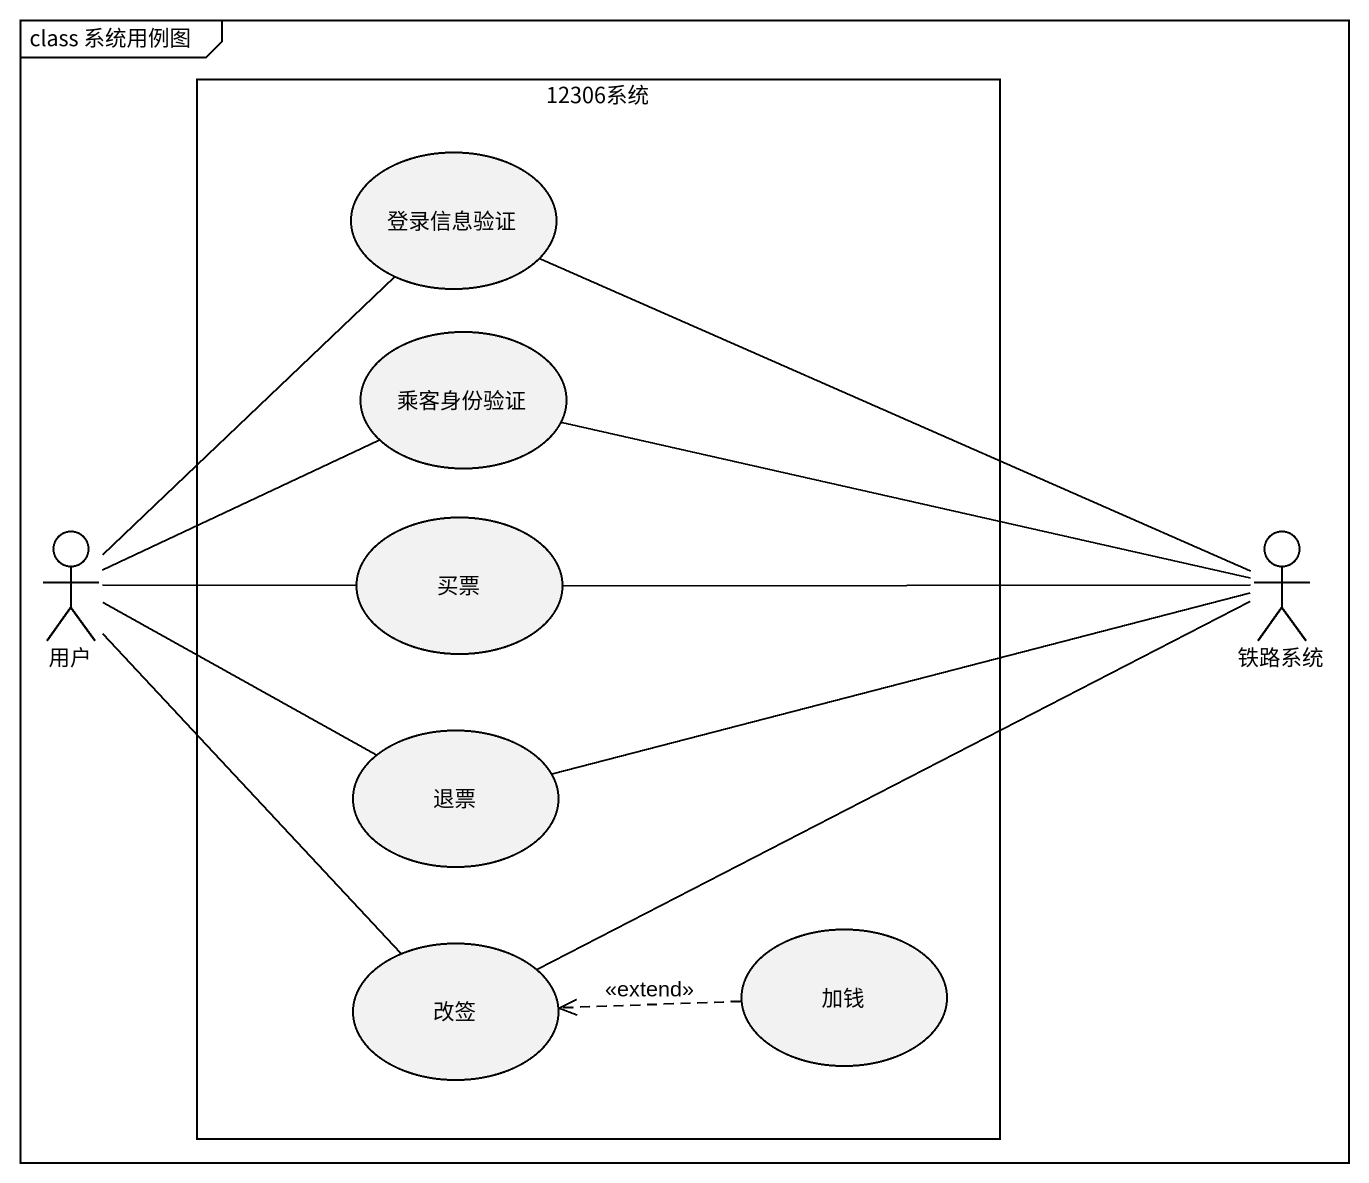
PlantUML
@startuml
mainframe class 系统用例图
rectangle "12306系统" as r12306系统 {
  usecase 登录信息验证
  usecase 乘客身份验证
  usecase 买票
  usecase 退票
  usecase 改签
  usecase 加钱
}
actor 用户
actor 铁路系统
登录信息验证 -right- 铁路系统
乘客身份验证 -right- 铁路系统
用户 -up- 登录信息验证
用户 -right- 乘客身份验证
用户 -right- 买票
用户 -right- 退票
用户 -- 改签
买票 -right- 铁路系统
退票 -right- 铁路系统
改签 -right- 铁路系统
加钱 .left.> 改签 : <<extend>>
@enduml
